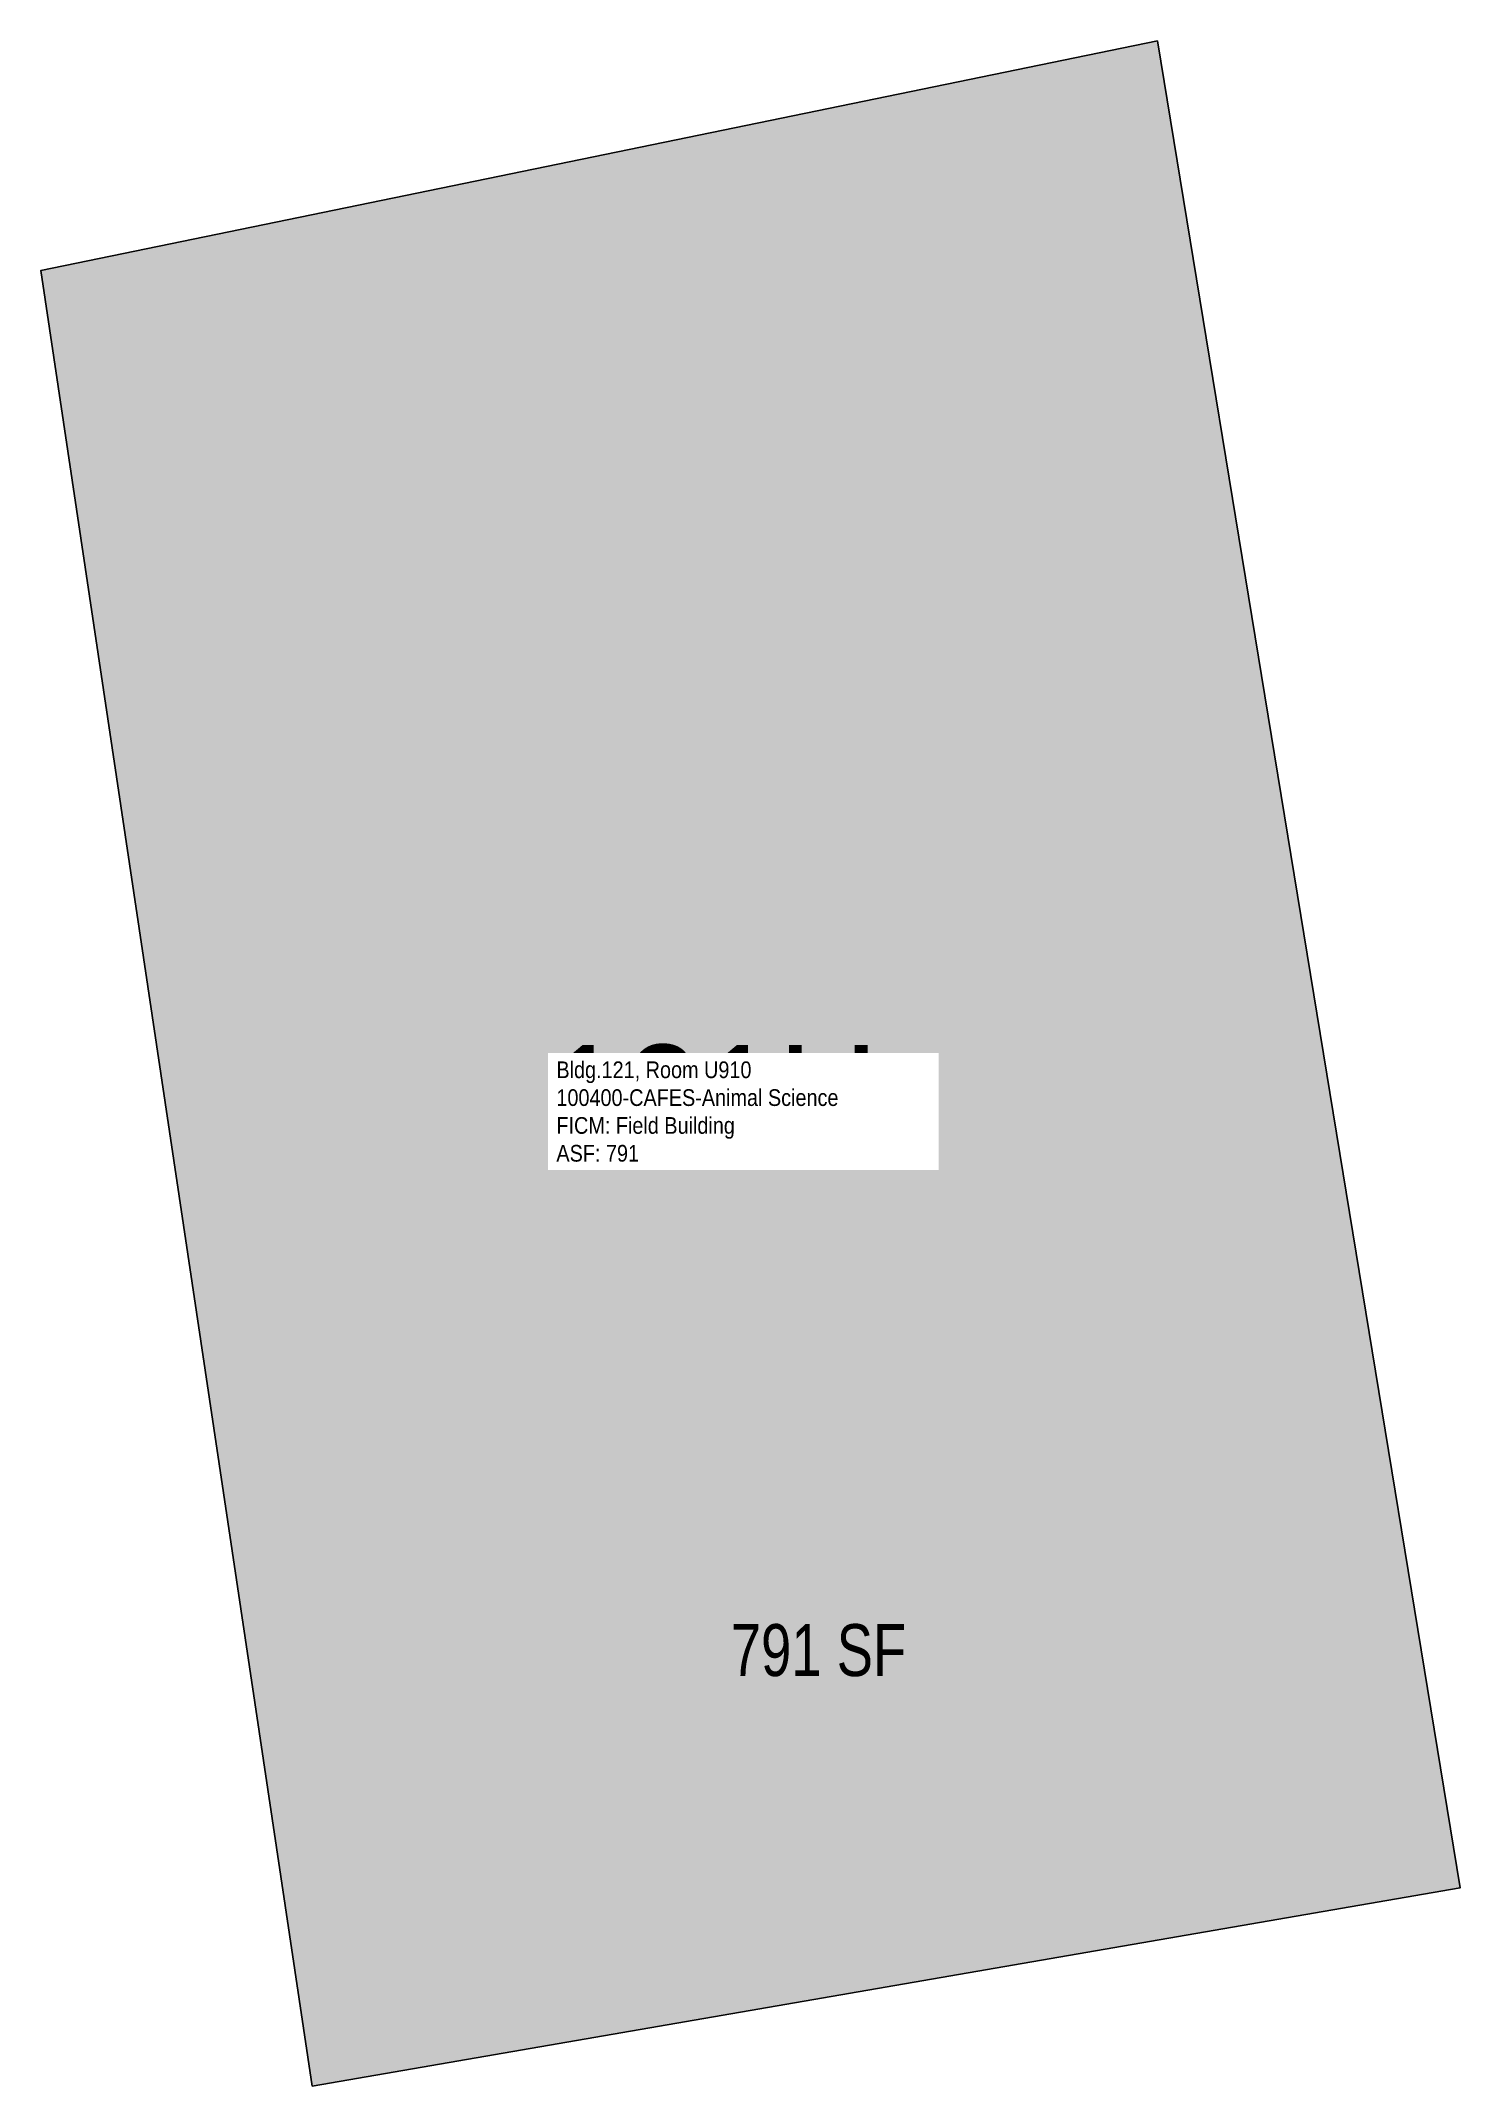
# Model space of a CAD drawing. Header units: inches. Extents: x 69134536 to 69134864, y 27732771 to 27733243.
import ezdxf
from ezdxf.enums import TextEntityAlignment as Align

# ---------------------------------------------------------------- set-up
doc = ezdxf.new("R2010")
doc.units = ezdxf.units.IN
doc.header["$MEASUREMENT"] = 0
for name, color, linetype in [('A-IDEN-RNUM', 7, 'Continuous'), ('A-IDEN-SNUM', 4, 'Continuous'), ('A-IDEN-VNUM', 4, 'Continuous'), ('A-WALL', 5, 'Continuous'), ('AREA-ASSIGN', 7, 'Continuous'), ('AREA-GROSS', 1, 'Continuous'), ('AREA-TEXT', 3, 'Continuous'), ('Rooms-Category-Color', 7, 'Continuous'), ('Rooms-College-Color', 7, 'Continuous'), ('Rooms-Department-Color', 7, 'Continuous'), ('Rooms-Division-Color', 7, 'Continuous'), ('Rooms-Information', 7, 'Continuous')]:
    doc.layers.add(name, color=color, linetype=linetype)
doc.styles.add('CP_AREA', font='arial.ttf', dxfattribs={"height": 15})
doc.styles.add('CP_ROOMVNUMBER', font='arial.ttf', dxfattribs={"width": 0.85, "height": 0.075})
doc.styles.add('ROOMSNUMBER', font='TXT.SHX', dxfattribs={"height": 1})

msp = doc.modelspace()

# ---------------------------------------------------------------- hatches: boundary and pattern name
at = {"layer": 'Rooms-Category-Color', "true_color": 0xfbafa2}
msp.add_hatch(color=21, dxfattribs=at).paths.add_polyline_path([(69134794.09, 27733243.3), (69134864, 27732816.73), (69134598.82, 27732770.94), (69134536.14, 27733190.28)])
at = {"layer": 'Rooms-College-Color', "true_color": 0xe3c5e1}
msp.add_hatch(color=254, dxfattribs=at).paths.add_polyline_path([(69134794.09, 27733243.3), (69134864, 27732816.73), (69134598.82, 27732770.94), (69134536.14, 27733190.28)])
at = {"layer": 'Rooms-Department-Color', "true_color": 0xe3c5e1}
msp.add_hatch(color=254, dxfattribs=at).paths.add_polyline_path([(69134794.09, 27733243.3), (69134864, 27732816.73), (69134598.82, 27732770.94), (69134536.14, 27733190.28)])
at = {"layer": 'Rooms-Division-Color', "true_color": 0xe3c5e1}
msp.add_hatch(color=254, dxfattribs=at).paths.add_polyline_path([(69134794.09, 27733243.3), (69134864, 27732816.73), (69134598.82, 27732770.94), (69134536.14, 27733190.28)])

# ---------------------------------------------------------------- linework, layer by layer
at = {"layer": 'A-WALL'}
msp.add_lwpolyline([(69134536.14, 27733190.28), (69134794.09, 27733243.3), (69134864, 27732816.73), (69134598.82, 27732770.94), (69134536.14, 27733190.28)], dxfattribs=at)
at = {"layer": 'AREA-ASSIGN'}
msp.add_lwpolyline([(69134794.09, 27733243.3), (69134864, 27732816.73), (69134598.82, 27732770.94), (69134536.14, 27733190.28)], close=True, dxfattribs=at)
at = {"layer": 'AREA-GROSS'}
msp.add_lwpolyline([(69134794.09, 27733243.3), (69134864, 27732816.73), (69134598.82, 27732770.94), (69134536.14, 27733190.28)], close=True, dxfattribs=at)

# ---------------------------------------------------------------- texts
at = {"layer": 'A-IDEN-RNUM', "style": 'ROOMSNUMBER'}
msp.add_text('0910-00', height=1.2, dxfattribs=at).set_placement((69134700.66, 27733003.55), align=Align.MIDDLE)
at = {"layer": 'A-IDEN-SNUM', "style": 'ROOMSNUMBER'}
msp.add_text('1210U91000', height=1.2, dxfattribs=at).set_placement((69134696.92, 27733003.55), align=Align.MIDDLE)
at = {"layer": 'A-IDEN-VNUM', "style": 'CP_ROOMVNUMBER', "width": 0.85}
msp.add_text('121U', height=27, dxfattribs=at).set_placement((69134691.29, 27732997.9), align=Align.MIDDLE)
at = {"layer": 'AREA-TEXT', "style": 'CP_AREA', "width": 0.75}
msp.add_text('791 SF', height=12, dxfattribs=at).set_placement((69134715.78, 27732871.64), align=Align.MIDDLE_CENTER)

# ---------------------------------------------------------------- next in the draw order: texts
at = {"layer": 'Rooms-Information', "insert": (69134655.23, 27732984.4), "char_height": 3.8571, "width": 86.4, "attachment_point": 7, "style": 'CP_ROOMVNUMBER', "bg_fill": 3, "box_fill_scale": 1.5, "bg_fill_color": 256, "bg_fill_true_color": 13158600, "bg_fill_transparency": 0}
msp.add_mtext('Bldg.121, Room U910^M^J100400-CAFES-Animal Science^M^JFICM: Field Building^M^JASF: 791', dxfattribs=at)

doc.saveas('drawing.dxf')
